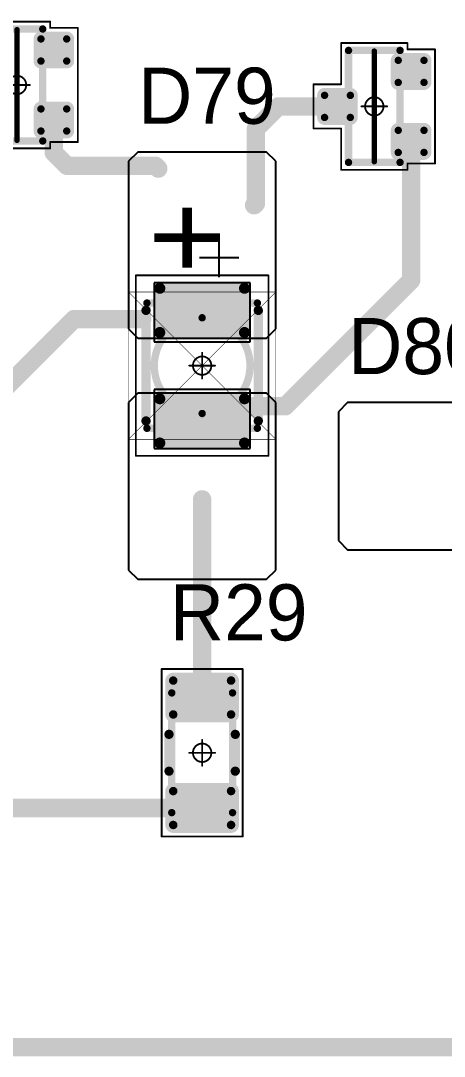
# Model space of a CAD drawing. Header units: millimetres. Extents: x 0 to 1769, y 431 to 1001.
# Drawn here: x 1612.01 to 1623.52, y 573.78 to 601.89 of the extents above; entities that cross this region are included whole.
import ezdxf

# ---------------------------------------------------------------- set-up
doc = ezdxf.new("R2010")
doc.units = ezdxf.units.MM
for name, color, linetype in [('Mechanical13', 56, 'Continuous'), ('Mechanical15', 56, 'Continuous'), ('Mechanical9', 56, 'Continuous'), ('TopLayer', 1, 'Continuous'), ('TopOverlay', 2, 'Continuous'), ('TopPaste', 8, 'Continuous'), ('TopSolder', 216, 'Continuous')]:
    doc.layers.add(name, color=color, linetype=linetype)

# ---------------------------------------------------------------- blocks, each defined once
blk = doc.blocks.new('SOT23_60')
at = {"layer": 'Mechanical13', "const_width": 0.1999996}
for points in [[(-0.7000011399999999, 1.52008078), (-0.7000011399999999, -1.51991822)], [(0.7000011399999999, 1.52008078), (-0.7000011399999999, 1.52008078)], [(0.7000011399999999, 1.52008078), (0.7000011399999999, -1.51991822)], [(0.7000011399999999, -1.51991822), (-0.7000011399999999, -1.51991822)]]:
    blk.add_lwpolyline(points, dxfattribs=at)
at = {"layer": 'Mechanical13', "const_width": 0.0999998}
for points in [[(-0.75000104, 1.52008078, 1), (-0.65000124, 1.52008078, 1)], [(-0.75000104, 1.52008078, 1), (-0.65000124, 1.52008078, 1)], [(0.65000124, 1.52008078, 1), (0.75000104, 1.52008078, 1)], [(0.65000124, 1.52008078, 1), (0.75000104, 1.52008078, 1)], [(-0.75000104, -1.51991822, 1), (-0.65000124, -1.51991822, 1)], [(-0.75000104, -1.51991822, 1), (-0.65000124, -1.51991822, 1)], [(0.65000124, -1.51991822, 1), (0.75000104, -1.51991822, 1)], [(0.65000124, -1.51991822, 1), (0.75000104, -1.51991822, 1)]]:
    blk.add_lwpolyline(points, format="xyb", close=True, dxfattribs=at)
at = {"layer": 'Mechanical15', "const_width": 0.0499999}
for points in [[(0.90000074, 1.72008038), (-0.90000074, 1.72008038)], [(-0.90000074, 1.72008038), (-0.90000074, 1.55008072)], [(0.90000074, 1.72008038), (0.90000074, 0.6000800799999999)], [(-0.90000074, 1.55008072), (-1.64999924, 1.55008072)], [(-1.64999924, 1.55008072), (-1.64999924, -1.54991816)], [(1.64999924, 0.6000800799999999), (0.90000074, 0.6000800799999999)], [(1.64999924, 0.6000800799999999), (1.64999924, -0.59991752)], [(0, 0.35007804), (0, -0.34991802)], [(0.3499993, 8.128e-05), (-0.3499993, 8.128e-05)], [(0.90000074, -0.59991752), (0.90000074, -1.71991782)], [(1.64999924, -0.59991752), (0.90000074, -0.59991752)], [(-0.90000074, -1.54991816), (-1.64999924, -1.54991816)], [(-0.90000074, -1.54991816), (-0.90000074, -1.71991782)], [(0.90000074, -1.71991782), (-0.90000074, -1.71991782)]]:
    blk.add_lwpolyline(points, dxfattribs=at)
at = {"layer": 'Mechanical15'}
for points, const_width in [([(-0.9125000799999999, 1.72008038, 1), (-0.8875014, 1.72008038, 1)], 0.02499868), ([(-0.9125000799999999, 1.72008038, 1), (-0.8875014, 1.72008038, 1)], 0.02499868), ([(0.8875014, 1.72008038, 1), (0.9125000799999999, 1.72008038, 1)], 0.02499868), ([(0.8875014, 1.72008038, 1), (0.9125000799999999, 1.72008038, 1)], 0.02499868), ([(-1.66249858, 1.55008072, 1), (-1.6374999, 1.55008072, 1)], 0.02499868), ([(-1.66249858, 1.55008072, 1), (-1.6374999, 1.55008072, 1)], 0.02499868), ([(-0.9125000799999999, 1.55008072, 1), (-0.8875014, 1.55008072, 1)], 0.02499868), ([(-0.9125000799999999, 1.55008072, 1), (-0.8875014, 1.55008072, 1)], 0.02499868), ([(0.8875014, 0.6000800799999999, 1), (0.9125000799999999, 0.6000800799999999, 1)], 0.02499868), ([(0.8875014, 0.6000800799999999, 1), (0.9125000799999999, 0.6000800799999999, 1)], 0.02499868), ([(1.6374999, 0.6000800799999999, 1), (1.66249858, 0.6000800799999999, 1)], 0.02499868), ([(1.6374999, 0.6000800799999999, 1), (1.66249858, 0.6000800799999999, 1)], 0.02499868), ([(-0.01249934, 0.35007804, 1), (0.01249934, 0.35007804, 1)], 0.02499868), ([(-0.36249864, 8.128e-05, 1), (-0.33749996, 8.128e-05, 1)], 0.02499868), ([(0.2499995, 8.382e-05, 1), (-0.2499995, 8.382e-05, 1)], 0.0499999), ([(-0.26249884, 8.382e-05, 1), (-0.23750016, 8.382e-05, 1)], 0.02499868), ([(0.23750016, 8.382e-05, 1), (0.26249884, 8.382e-05, 1)], 0.02499868), ([(0.33749996, 8.128e-05, 1), (0.36249864, 8.128e-05, 1)], 0.02499868), ([(-0.01249934, -0.34991802, 1), (0.01249934, -0.34991802, 1)], 0.02499868), ([(0.8875014, -0.59991752, 1), (0.9125000799999999, -0.59991752, 1)], 0.02499868), ([(0.8875014, -0.59991752, 1), (0.9125000799999999, -0.59991752, 1)], 0.02499868), ([(1.6374999, -0.59991752, 1), (1.66249858, -0.59991752, 1)], 0.02499868), ([(1.6374999, -0.59991752, 1), (1.66249858, -0.59991752, 1)], 0.02499868), ([(-1.66249858, -1.54991816, 1), (-1.6374999, -1.54991816, 1)], 0.02499868), ([(-1.66249858, -1.54991816, 1), (-1.6374999, -1.54991816, 1)], 0.02499868), ([(-0.9125000799999999, -1.54991816, 1), (-0.8875014, -1.54991816, 1)], 0.02499868), ([(-0.9125000799999999, -1.54991816, 1), (-0.8875014, -1.54991816, 1)], 0.02499868), ([(-0.9125000799999999, -1.71991782, 1), (-0.8875014, -1.71991782, 1)], 0.02499868), ([(-0.9125000799999999, -1.71991782, 1), (-0.8875014, -1.71991782, 1)], 0.02499868), ([(0.8875014, -1.71991782, 1), (0.9125000799999999, -1.71991782, 1)], 0.02499868), ([(0.8875014, -1.71991782, 1), (0.9125000799999999, -1.71991782, 1)], 0.02499868)]:
    blk.add_lwpolyline(points, format="xyb", close=True, dxfattribs=dict(at, const_width=const_width))
at = {"layer": 'TopLayer', "const_width": 0.0999998}
for points in [[(-1.39999974, 1.25008132, 1), (-1.29999994, 1.25008132, 1)], [(-0.7000011399999999, 1.25008132, 1), (-0.6000013399999999, 1.25008132, 1)], [(-1.39999974, 0.65008252, 1), (-1.29999994, 0.65008252, 1)], [(-0.7000011399999999, 0.65008252, 1), (-0.6000013399999999, 0.65008252, 1)], [(0.6000013399999999, 0.30008068, 1), (0.7000011399999999, 0.30008068, 1)], [(1.29999994, 0.30008068, 1), (1.39999974, 0.30008068, 1)], [(0.6000013399999999, -0.29991812, 1), (0.7000011399999999, -0.29991812, 1)], [(1.29999994, -0.29991812, 1), (1.39999974, -0.29991812, 1)], [(-1.39999974, -0.64991996, 1), (-1.29999994, -0.64991996, 1)], [(-0.7000011399999999, -0.64991996, 1), (-0.6000013399999999, -0.64991996, 1)], [(-1.39999974, -1.24991876, 1), (-1.29999994, -1.24991876, 1)], [(-0.7000011399999999, -1.24991876, 1), (-0.6000013399999999, -1.24991876, 1)]]:
    blk.add_lwpolyline(points, format="xyb", close=True, dxfattribs=at)
at = {"layer": 'TopLayer'}
for points in [[(-1.44999964, 1.25008132), (-1.44999964, 0.65008252), (-0.55000144, 1.25008132), (-0.55000144, 0.65008252)], [(-1.34999984, 1.35008112), (-1.34999984, 0.55008272), (-0.65000124, 1.35008112), (-0.65000124, 0.55008272)], [(0.55000144, 0.30008068), (0.55000144, -0.29991812), (1.44999964, 0.30008068), (1.44999964, -0.29991812)], [(0.65000124, 0.40008048), (0.65000124, -0.39991792), (1.34999984, 0.40008048), (1.34999984, -0.39991792)], [(-1.34999984, -0.54992016), (-1.34999984, -1.34991856), (-0.65000124, -0.54992016), (-0.65000124, -1.34991856)], [(-1.44999964, -0.64991996), (-1.44999964, -1.24991876), (-0.55000144, -0.64991996), (-0.55000144, -1.24991876)]]:
    blk.add_solid(points, dxfattribs=at)
at = {"layer": 'TopOverlay', "const_width": 0.1499997}
blk.add_lwpolyline([(0, 1.50000208), (0, -1.50000208)], dxfattribs=at)
at = {"layer": 'TopOverlay', "const_width": 0.07499858}
for points in [[(-0.03750056, 1.50000208, 1), (0.03750056, 1.50000208, 1)], [(-0.03750056, -1.50000208, 1), (0.03750056, -1.50000208, 1)]]:
    blk.add_lwpolyline(points, format="xyb", close=True, dxfattribs=at)
at = {"layer": 'TopPaste', "const_width": 0.07499858}
for points in [[(-1.38749786, 1.25008132, 1), (-1.31250182, 1.25008132, 1)], [(-0.68749926, 1.25008132, 1), (-0.61250322, 1.25008132, 1)], [(-1.38749786, 0.65008252, 1), (-1.31250182, 0.65008252, 1)], [(-0.68749926, 0.65008252, 1), (-0.61250322, 0.65008252, 1)], [(0.61250322, 0.30008068, 1), (0.68749926, 0.30008068, 1)], [(1.31250182, 0.30008068, 1), (1.38749786, 0.30008068, 1)], [(0.61250322, -0.29991812, 1), (0.68749926, -0.29991812, 1)], [(1.31250182, -0.29991812, 1), (1.38749786, -0.29991812, 1)], [(-1.38749786, -0.64991996, 1), (-1.31250182, -0.64991996, 1)], [(-0.68749926, -0.64991996, 1), (-0.61250322, -0.64991996, 1)], [(-1.38749786, -1.24991876, 1), (-1.31250182, -1.24991876, 1)], [(-0.68749926, -1.24991876, 1), (-0.61250322, -1.24991876, 1)]]:
    blk.add_lwpolyline(points, format="xyb", close=True, dxfattribs=at)
at = {"layer": 'TopPaste'}
for points in [[(-1.42499842, 1.25008132), (-1.42499842, 0.65008252), (-0.5750026599999999, 1.25008132), (-0.5750026599999999, 0.65008252)], [(-1.34999984, 1.3250799), (-1.34999984, 0.57508394), (-0.65000124, 1.3250799), (-0.65000124, 0.57508394)], [(0.5750026599999999, 0.30008068), (0.5750026599999999, -0.29991812), (1.42499842, 0.30008068), (1.42499842, -0.29991812)], [(0.65000124, 0.37507926), (0.65000124, -0.3749166999999999), (1.34999984, 0.37507926), (1.34999984, -0.3749166999999999)], [(-1.42499842, -0.64991996), (-1.42499842, -1.24991876), (-0.5750026599999999, -0.64991996), (-0.5750026599999999, -1.24991876)], [(-1.34999984, -0.57492138), (-1.34999984, -1.32491734), (-0.65000124, -0.57492138), (-0.65000124, -1.32491734)]]:
    blk.add_solid(points, dxfattribs=at)
at = {"layer": 'TopSolder', "const_width": 0.2015998}
for points in [[(-1.45079974, 1.25008132, 1), (-1.24919994, 1.25008132, 1)], [(-0.75080114, 1.25008132, 1), (-0.5492013399999999, 1.25008132, 1)], [(-1.45079974, 0.65008252, 1), (-1.24919994, 0.65008252, 1)], [(-0.75080114, 0.65008252, 1), (-0.5492013399999999, 0.65008252, 1)], [(0.5492013399999999, 0.30008068, 1), (0.75080114, 0.30008068, 1)], [(1.24919994, 0.30008068, 1), (1.45079974, 0.30008068, 1)], [(0.5492013399999999, -0.29991812, 1), (0.75080114, -0.29991812, 1)], [(1.24919994, -0.29991812, 1), (1.45079974, -0.29991812, 1)], [(-1.45079974, -0.64991996, 1), (-1.24919994, -0.64991996, 1)], [(-0.75080114, -0.64991996, 1), (-0.5492013399999999, -0.64991996, 1)], [(-1.45079974, -1.24991876, 1), (-1.24919994, -1.24991876, 1)], [(-0.75080114, -1.24991876, 1), (-0.5492013399999999, -1.24991876, 1)]]:
    blk.add_lwpolyline(points, format="xyb", close=True, dxfattribs=at)
at = {"layer": 'TopSolder'}
for points in [[(-1.34999984, 1.45168112), (-1.34999984, 0.44848272), (-0.65000124, 1.45168112), (-0.65000124, 0.44848272)], [(-1.55159964, 1.25008132), (-1.55159964, 0.65008252), (-0.4484014399999999, 1.25008132), (-0.4484014399999999, 0.65008252)], [(0.4484014399999999, 0.30008068), (0.4484014399999999, -0.29991812), (1.55159964, 0.30008068), (1.55159964, -0.29991812)], [(0.65000124, 0.50168048), (0.65000124, -0.50151792), (1.34999984, 0.50168048), (1.34999984, -0.50151792)], [(-1.34999984, -0.44832016), (-1.34999984, -1.45151856), (-0.65000124, -0.44832016), (-0.65000124, -1.45151856)], [(-1.55159964, -0.64991996), (-1.55159964, -1.24991876), (-0.4484014399999999, -0.64991996), (-0.4484014399999999, -1.24991876)]]:
    blk.add_solid(points, dxfattribs=at)
blk = doc.blocks.new('SOT23_61')
at = {"layer": 'Mechanical13', "const_width": 0.1999996}
for points in [[(-0.7000011399999999, 1.52008078), (-0.7000011399999999, -1.51991822)], [(0.7000011399999999, 1.52008078), (-0.7000011399999999, 1.52008078)], [(0.7000011399999999, 1.52008078), (0.7000011399999999, -1.51991822)], [(0.7000011399999999, -1.51991822), (-0.7000011399999999, -1.51991822)]]:
    blk.add_lwpolyline(points, dxfattribs=at)
at = {"layer": 'Mechanical13', "const_width": 0.0999998}
for points in [[(-0.75000104, 1.52008078, 1), (-0.65000124, 1.52008078, 1)], [(-0.75000104, 1.52008078, 1), (-0.65000124, 1.52008078, 1)], [(0.65000124, 1.52008078, 1), (0.75000104, 1.52008078, 1)], [(0.65000124, 1.52008078, 1), (0.75000104, 1.52008078, 1)], [(-0.75000104, -1.51991822, 1), (-0.65000124, -1.51991822, 1)], [(-0.75000104, -1.51991822, 1), (-0.65000124, -1.51991822, 1)], [(0.65000124, -1.51991822, 1), (0.75000104, -1.51991822, 1)], [(0.65000124, -1.51991822, 1), (0.75000104, -1.51991822, 1)]]:
    blk.add_lwpolyline(points, format="xyb", close=True, dxfattribs=at)
at = {"layer": 'Mechanical15', "const_width": 0.0499999}
for points in [[(0.90000074, 1.72008038), (-0.90000074, 1.72008038)], [(-0.90000074, 1.72008038), (-0.90000074, 1.55008072)], [(0.90000074, 1.72008038), (0.90000074, 0.6000800799999999)], [(-0.90000074, 1.55008072), (-1.64999924, 1.55008072)], [(-1.64999924, 1.55008072), (-1.64999924, -1.54991816)], [(1.64999924, 0.6000800799999999), (0.90000074, 0.6000800799999999)], [(1.64999924, 0.6000800799999999), (1.64999924, -0.59991752)], [(0, 0.35007804), (0, -0.34991802)], [(0.3499993, 8.128e-05), (-0.3499993, 8.128e-05)], [(0.90000074, -0.59991752), (0.90000074, -1.71991782)], [(1.64999924, -0.59991752), (0.90000074, -0.59991752)], [(-0.90000074, -1.54991816), (-1.64999924, -1.54991816)], [(-0.90000074, -1.54991816), (-0.90000074, -1.71991782)], [(0.90000074, -1.71991782), (-0.90000074, -1.71991782)]]:
    blk.add_lwpolyline(points, dxfattribs=at)
at = {"layer": 'Mechanical15'}
for points, const_width in [([(-0.9125000799999999, 1.72008038, 1), (-0.8875014, 1.72008038, 1)], 0.02499868), ([(-0.9125000799999999, 1.72008038, 1), (-0.8875014, 1.72008038, 1)], 0.02499868), ([(0.8875014, 1.72008038, 1), (0.9125000799999999, 1.72008038, 1)], 0.02499868), ([(0.8875014, 1.72008038, 1), (0.9125000799999999, 1.72008038, 1)], 0.02499868), ([(-1.66249858, 1.55008072, 1), (-1.6374999, 1.55008072, 1)], 0.02499868), ([(-1.66249858, 1.55008072, 1), (-1.6374999, 1.55008072, 1)], 0.02499868), ([(-0.9125000799999999, 1.55008072, 1), (-0.8875014, 1.55008072, 1)], 0.02499868), ([(-0.9125000799999999, 1.55008072, 1), (-0.8875014, 1.55008072, 1)], 0.02499868), ([(0.8875014, 0.6000800799999999, 1), (0.9125000799999999, 0.6000800799999999, 1)], 0.02499868), ([(0.8875014, 0.6000800799999999, 1), (0.9125000799999999, 0.6000800799999999, 1)], 0.02499868), ([(1.6374999, 0.6000800799999999, 1), (1.66249858, 0.6000800799999999, 1)], 0.02499868), ([(1.6374999, 0.6000800799999999, 1), (1.66249858, 0.6000800799999999, 1)], 0.02499868), ([(-0.01249934, 0.35007804, 1), (0.01249934, 0.35007804, 1)], 0.02499868), ([(-0.36249864, 8.128e-05, 1), (-0.33749996, 8.128e-05, 1)], 0.02499868), ([(0.2499995, 8.382e-05, 1), (-0.2499995, 8.382e-05, 1)], 0.0499999), ([(-0.26249884, 8.382e-05, 1), (-0.23750016, 8.382e-05, 1)], 0.02499868), ([(0.23750016, 8.382e-05, 1), (0.26249884, 8.382e-05, 1)], 0.02499868), ([(0.33749996, 8.128e-05, 1), (0.36249864, 8.128e-05, 1)], 0.02499868), ([(-0.01249934, -0.34991802, 1), (0.01249934, -0.34991802, 1)], 0.02499868), ([(0.8875014, -0.59991752, 1), (0.9125000799999999, -0.59991752, 1)], 0.02499868), ([(0.8875014, -0.59991752, 1), (0.9125000799999999, -0.59991752, 1)], 0.02499868), ([(1.6374999, -0.59991752, 1), (1.66249858, -0.59991752, 1)], 0.02499868), ([(1.6374999, -0.59991752, 1), (1.66249858, -0.59991752, 1)], 0.02499868), ([(-1.66249858, -1.54991816, 1), (-1.6374999, -1.54991816, 1)], 0.02499868), ([(-1.66249858, -1.54991816, 1), (-1.6374999, -1.54991816, 1)], 0.02499868), ([(-0.9125000799999999, -1.54991816, 1), (-0.8875014, -1.54991816, 1)], 0.02499868), ([(-0.9125000799999999, -1.54991816, 1), (-0.8875014, -1.54991816, 1)], 0.02499868), ([(-0.9125000799999999, -1.71991782, 1), (-0.8875014, -1.71991782, 1)], 0.02499868), ([(-0.9125000799999999, -1.71991782, 1), (-0.8875014, -1.71991782, 1)], 0.02499868), ([(0.8875014, -1.71991782, 1), (0.9125000799999999, -1.71991782, 1)], 0.02499868), ([(0.8875014, -1.71991782, 1), (0.9125000799999999, -1.71991782, 1)], 0.02499868)]:
    blk.add_lwpolyline(points, format="xyb", close=True, dxfattribs=dict(at, const_width=const_width))
at = {"layer": 'TopLayer', "const_width": 0.0999998}
for points in [[(-1.39999974, 1.25008132, 1), (-1.29999994, 1.25008132, 1)], [(-0.7000011399999999, 1.25008132, 1), (-0.6000013399999999, 1.25008132, 1)], [(-1.39999974, 0.65008252, 1), (-1.29999994, 0.65008252, 1)], [(-0.7000011399999999, 0.65008252, 1), (-0.6000013399999999, 0.65008252, 1)], [(0.6000013399999999, 0.30008068, 1), (0.7000011399999999, 0.30008068, 1)], [(1.29999994, 0.30008068, 1), (1.39999974, 0.30008068, 1)], [(0.6000013399999999, -0.29991812, 1), (0.7000011399999999, -0.29991812, 1)], [(1.29999994, -0.29991812, 1), (1.39999974, -0.29991812, 1)], [(-1.39999974, -0.64991996, 1), (-1.29999994, -0.64991996, 1)], [(-0.7000011399999999, -0.64991996, 1), (-0.6000013399999999, -0.64991996, 1)], [(-1.39999974, -1.24991876, 1), (-1.29999994, -1.24991876, 1)], [(-0.7000011399999999, -1.24991876, 1), (-0.6000013399999999, -1.24991876, 1)]]:
    blk.add_lwpolyline(points, format="xyb", close=True, dxfattribs=at)
at = {"layer": 'TopLayer'}
for points in [[(-1.44999964, 1.25008132), (-1.44999964, 0.65008252), (-0.55000144, 1.25008132), (-0.55000144, 0.65008252)], [(-1.34999984, 1.35008112), (-1.34999984, 0.55008272), (-0.65000124, 1.35008112), (-0.65000124, 0.55008272)], [(0.55000144, 0.30008068), (0.55000144, -0.29991812), (1.44999964, 0.30008068), (1.44999964, -0.29991812)], [(0.65000124, 0.40008048), (0.65000124, -0.39991792), (1.34999984, 0.40008048), (1.34999984, -0.39991792)], [(-1.34999984, -0.54992016), (-1.34999984, -1.34991856), (-0.65000124, -0.54992016), (-0.65000124, -1.34991856)], [(-1.44999964, -0.64991996), (-1.44999964, -1.24991876), (-0.55000144, -0.64991996), (-0.55000144, -1.24991876)]]:
    blk.add_solid(points, dxfattribs=at)
at = {"layer": 'TopOverlay', "const_width": 0.1499997}
blk.add_lwpolyline([(0, 1.50000208), (0, -1.50000208)], dxfattribs=at)
at = {"layer": 'TopOverlay', "const_width": 0.07499858}
for points in [[(-0.03750056, 1.50000208, 1), (0.03750056, 1.50000208, 1)], [(-0.03750056, -1.50000208, 1), (0.03750056, -1.50000208, 1)]]:
    blk.add_lwpolyline(points, format="xyb", close=True, dxfattribs=at)
at = {"layer": 'TopPaste', "const_width": 0.07499858}
for points in [[(-1.38749786, 1.25008132, 1), (-1.31250182, 1.25008132, 1)], [(-0.68749926, 1.25008132, 1), (-0.61250322, 1.25008132, 1)], [(-1.38749786, 0.65008252, 1), (-1.31250182, 0.65008252, 1)], [(-0.68749926, 0.65008252, 1), (-0.61250322, 0.65008252, 1)], [(0.61250322, 0.30008068, 1), (0.68749926, 0.30008068, 1)], [(1.31250182, 0.30008068, 1), (1.38749786, 0.30008068, 1)], [(0.61250322, -0.29991812, 1), (0.68749926, -0.29991812, 1)], [(1.31250182, -0.29991812, 1), (1.38749786, -0.29991812, 1)], [(-1.38749786, -0.64991996, 1), (-1.31250182, -0.64991996, 1)], [(-0.68749926, -0.64991996, 1), (-0.61250322, -0.64991996, 1)], [(-1.38749786, -1.24991876, 1), (-1.31250182, -1.24991876, 1)], [(-0.68749926, -1.24991876, 1), (-0.61250322, -1.24991876, 1)]]:
    blk.add_lwpolyline(points, format="xyb", close=True, dxfattribs=at)
at = {"layer": 'TopPaste'}
for points in [[(-1.42499842, 1.25008132), (-1.42499842, 0.65008252), (-0.5750026599999999, 1.25008132), (-0.5750026599999999, 0.65008252)], [(-1.34999984, 1.3250799), (-1.34999984, 0.57508394), (-0.65000124, 1.3250799), (-0.65000124, 0.57508394)], [(0.5750026599999999, 0.30008068), (0.5750026599999999, -0.29991812), (1.42499842, 0.30008068), (1.42499842, -0.29991812)], [(0.65000124, 0.37507926), (0.65000124, -0.3749166999999999), (1.34999984, 0.37507926), (1.34999984, -0.3749166999999999)], [(-1.42499842, -0.64991996), (-1.42499842, -1.24991876), (-0.5750026599999999, -0.64991996), (-0.5750026599999999, -1.24991876)], [(-1.34999984, -0.57492138), (-1.34999984, -1.32491734), (-0.65000124, -0.57492138), (-0.65000124, -1.32491734)]]:
    blk.add_solid(points, dxfattribs=at)
at = {"layer": 'TopSolder', "const_width": 0.2015998}
for points in [[(-1.45079974, 1.25008132, 1), (-1.24919994, 1.25008132, 1)], [(-0.75080114, 1.25008132, 1), (-0.5492013399999999, 1.25008132, 1)], [(-1.45079974, 0.65008252, 1), (-1.24919994, 0.65008252, 1)], [(-0.75080114, 0.65008252, 1), (-0.5492013399999999, 0.65008252, 1)], [(0.5492013399999999, 0.30008068, 1), (0.75080114, 0.30008068, 1)], [(1.24919994, 0.30008068, 1), (1.45079974, 0.30008068, 1)], [(0.5492013399999999, -0.29991812, 1), (0.75080114, -0.29991812, 1)], [(1.24919994, -0.29991812, 1), (1.45079974, -0.29991812, 1)], [(-1.45079974, -0.64991996, 1), (-1.24919994, -0.64991996, 1)], [(-0.75080114, -0.64991996, 1), (-0.5492013399999999, -0.64991996, 1)], [(-1.45079974, -1.24991876, 1), (-1.24919994, -1.24991876, 1)], [(-0.75080114, -1.24991876, 1), (-0.5492013399999999, -1.24991876, 1)]]:
    blk.add_lwpolyline(points, format="xyb", close=True, dxfattribs=at)
at = {"layer": 'TopSolder'}
for points in [[(-1.34999984, 1.45168112), (-1.34999984, 0.44848272), (-0.65000124, 1.45168112), (-0.65000124, 0.44848272)], [(-1.55159964, 1.25008132), (-1.55159964, 0.65008252), (-0.4484014399999999, 1.25008132), (-0.4484014399999999, 0.65008252)], [(0.4484014399999999, 0.30008068), (0.4484014399999999, -0.29991812), (1.55159964, 0.30008068), (1.55159964, -0.29991812)], [(0.65000124, 0.50168048), (0.65000124, -0.50151792), (1.34999984, 0.50168048), (1.34999984, -0.50151792)], [(-1.34999984, -0.44832016), (-1.34999984, -1.45151856), (-0.65000124, -0.44832016), (-0.65000124, -1.45151856)], [(-1.55159964, -0.64991996), (-1.55159964, -1.24991876), (-0.4484014399999999, -0.64991996), (-0.4484014399999999, -1.24991876)]]:
    blk.add_solid(points, dxfattribs=at)
blk = doc.blocks.new('RC1206S_160')
at = {"layer": 'Mechanical13', "const_width": 0.1999996}
for points in [[(-1.62500056, 0.8249996199999998), (1.62500056, 0.8249996199999998)], [(-1.62500056, 0.8249996199999998), (-1.62500056, -0.8249996199999998)], [(1.62500056, 0.8249996199999998), (1.62500056, -0.8249996199999998)], [(-1.62500056, -0.8249996199999998), (1.62500056, -0.8249996199999998)]]:
    blk.add_lwpolyline(points, dxfattribs=at)
at = {"layer": 'Mechanical13', "const_width": 0.0999998}
for points in [[(-1.67500046, 0.8249996199999998, 1), (-1.57500066, 0.8249996199999998, 1)], [(-1.67500046, 0.8249996199999998, 1), (-1.57500066, 0.8249996199999998, 1)], [(1.57500066, 0.8249996199999998, 1), (1.67500046, 0.8249996199999998, 1)], [(1.57500066, 0.8249996199999998, 1), (1.67500046, 0.8249996199999998, 1)], [(-1.67500046, -0.8249996199999998, 1), (-1.57500066, -0.8249996199999998, 1)], [(-1.67500046, -0.8249996199999998, 1), (-1.57500066, -0.8249996199999998, 1)], [(1.57500066, -0.8249996199999998, 1), (1.67500046, -0.8249996199999998, 1)], [(1.57500066, -0.8249996199999998, 1), (1.67500046, -0.8249996199999998, 1)]]:
    blk.add_lwpolyline(points, format="xyb", close=True, dxfattribs=at)
at = {"layer": 'Mechanical15', "const_width": 0.0499999}
for points in [[(-2.27499926, 1.10000034), (2.27499926, 1.10000034)], [(-2.27499926, 1.10000034), (-2.27499926, -1.10000034)], [(2.27499926, 1.10000034), (2.27499926, -1.10000034)], [(0, 0.3499993), (0, -0.3499993)], [(-0.3499993, 0), (0.3499993, 0)], [(-2.27499926, -1.10000034), (2.27499926, -1.10000034)]]:
    blk.add_lwpolyline(points, dxfattribs=at)
at = {"layer": 'Mechanical15'}
for points, const_width in [([(-2.2874986, 1.10000034, 1), (-2.26249992, 1.10000034, 1)], 0.02499868), ([(-2.2874986, 1.10000034, 1), (-2.26249992, 1.10000034, 1)], 0.02499868), ([(2.26249992, 1.10000034, 1), (2.2874986, 1.10000034, 1)], 0.02499868), ([(2.26249992, 1.10000034, 1), (2.2874986, 1.10000034, 1)], 0.02499868), ([(-0.01249934, 0.3499993, 1), (0.01249934, 0.3499993, 1)], 0.02499868), ([(-0.36249864, 0, 1), (-0.33749996, 0, 1)], 0.02499868), ([(0.2499995, 0, 1), (-0.2499995, 0, 1)], 0.0499999), ([(-0.26249884, 0, 1), (-0.23750016, 0, 1)], 0.02499868), ([(0.23750016, 0, 1), (0.26249884, 0, 1)], 0.02499868), ([(0.33749996, 0, 1), (0.36249864, 0, 1)], 0.02499868), ([(-0.01249934, -0.3499993, 1), (0.01249934, -0.3499993, 1)], 0.02499868), ([(-2.2874986, -1.10000034, 1), (-2.26249992, -1.10000034, 1)], 0.02499868), ([(-2.2874986, -1.10000034, 1), (-2.26249992, -1.10000034, 1)], 0.02499868), ([(2.26249992, -1.10000034, 1), (2.2874986, -1.10000034, 1)], 0.02499868), ([(2.26249992, -1.10000034, 1), (2.2874986, -1.10000034, 1)], 0.02499868)]:
    blk.add_lwpolyline(points, format="xyb", close=True, dxfattribs=dict(at, const_width=const_width))
at = {"layer": 'TopLayer', "const_width": 0.11500104}
for points in [[(-2.01750168, 0.78499716, 1), (-1.90250064, 0.78499716, 1)], [(-1.09750352, 0.78499716, 1), (-0.98250248, 0.78499716, 1)], [(0.98250248, 0.78499716, 1), (1.09750352, 0.78499716, 1)], [(1.90250064, 0.78499716, 1), (2.01750168, 0.78499716, 1)], [(-2.01750168, -0.78499716, 1), (-1.90250064, -0.78499716, 1)], [(-1.09750352, -0.78499716, 1), (-0.98250248, -0.78499716, 1)], [(0.98250248, -0.78499716, 1), (1.09750352, -0.78499716, 1)], [(1.90250064, -0.78499716, 1), (2.01750168, -0.78499716, 1)]]:
    blk.add_lwpolyline(points, format="xyb", close=True, dxfattribs=at)
at = {"layer": 'TopLayer'}
for points in [[(-1.96000116, -0.8999982), (-1.040003, -0.8999982), (-1.96000116, 0.8999982), (-1.040003, 0.8999982)], [(1.040003, -0.8999982), (1.96000116, -0.8999982), (1.040003, 0.8999982), (1.96000116, 0.8999982)], [(-2.0750022, -0.78499716), (-0.92500196, -0.78499716), (-2.0750022, 0.78499716), (-0.92500196, 0.78499716)], [(0.92500196, -0.78499716), (2.0750022, -0.78499716), (0.92500196, 0.78499716), (2.0750022, 0.78499716)]]:
    blk.add_solid(points, dxfattribs=at)
at = {"layer": 'TopOverlay', "const_width": 0.2499995}
for points in [[(-0.499999, 0.90000074), (0.499999, 0.90000074)], [(-0.499999, -0.90000074), (0.499999, -0.90000074)]]:
    blk.add_lwpolyline(points, dxfattribs=at)
at = {"layer": 'TopOverlay', "const_width": 0.12499848}
for points in [[(-0.56249824, 0.90000074, 1), (-0.43749976, 0.90000074, 1)], [(0.43749976, 0.90000074, 1), (0.56249824, 0.90000074, 1)], [(-0.56249824, -0.90000074, 1), (-0.43749976, -0.90000074, 1)], [(0.43749976, -0.90000074, 1), (0.56249824, -0.90000074, 1)]]:
    blk.add_lwpolyline(points, format="xyb", close=True, dxfattribs=at)
at = {"layer": 'TopPaste', "const_width": 0.08999982}
for points in [[(-2.0049998, 0.78499716, 1), (-1.91500252, 0.78499716, 1)], [(-1.08500164, 0.78499716, 1), (-0.9950043599999999, 0.78499716, 1)], [(0.9950043599999999, 0.78499716, 1), (1.08500164, 0.78499716, 1)], [(1.91500252, 0.78499716, 1), (2.0049998, 0.78499716, 1)], [(-2.0049998, -0.78499716, 1), (-1.91500252, -0.78499716, 1)], [(-1.08500164, -0.78499716, 1), (-0.9950043599999999, -0.78499716, 1)], [(0.9950043599999999, -0.78499716, 1), (1.08500164, -0.78499716, 1)], [(1.91500252, -0.78499716, 1), (2.0049998, -0.78499716, 1)]]:
    blk.add_lwpolyline(points, format="xyb", close=True, dxfattribs=at)
at = {"layer": 'TopPaste'}
for points in [[(-1.96000116, -0.8749969799999999), (-1.040003, -0.8749969799999999), (-1.96000116, 0.8749969799999999), (-1.040003, 0.8749969799999999)], [(1.040003, -0.8749969799999999), (1.96000116, -0.8749969799999999), (1.040003, 0.8749969799999999), (1.96000116, 0.8749969799999999)], [(-2.05000098, -0.78499716), (-0.9500031800000001, -0.78499716), (-2.05000098, 0.78499716), (-0.9500031800000001, 0.78499716)], [(0.9500031800000001, -0.78499716), (2.05000098, -0.78499716), (0.9500031800000001, 0.78499716), (2.05000098, 0.78499716)]]:
    blk.add_solid(points, dxfattribs=at)
at = {"layer": 'TopSolder', "const_width": 0.21500084}
for points in [[(-2.06750158, 0.78499716, 1), (-1.85250074, 0.78499716, 1)], [(-1.14750342, 0.78499716, 1), (-0.93250258, 0.78499716, 1)], [(0.93250258, 0.78499716, 1), (1.14750342, 0.78499716, 1)], [(1.85250074, 0.78499716, 1), (2.06750158, 0.78499716, 1)], [(-2.06750158, -0.78499716, 1), (-1.85250074, -0.78499716, 1)], [(-1.14750342, -0.78499716, 1), (-0.93250258, -0.78499716, 1)], [(0.93250258, -0.78499716, 1), (1.14750342, -0.78499716, 1)], [(1.85250074, -0.78499716, 1), (2.06750158, -0.78499716, 1)]]:
    blk.add_lwpolyline(points, format="xyb", close=True, dxfattribs=at)
at = {"layer": 'TopSolder'}
for points in [[(-1.96000116, -0.999998), (-1.040003, -0.999998), (-1.96000116, 0.999998), (-1.040003, 0.999998)], [(1.040003, -0.999998), (1.96000116, -0.999998), (1.040003, 0.999998), (1.96000116, 0.999998)], [(-2.175002, -0.78499716), (-0.8250021599999999, -0.78499716), (-2.175002, 0.78499716), (-0.8250021599999999, 0.78499716)], [(0.8250021599999999, -0.78499716), (2.175002, -0.78499716), (0.8250021599999999, 0.78499716), (2.175002, 0.78499716)]]:
    blk.add_solid(points, dxfattribs=at)
blk = doc.blocks.new('T66G_247')
at = {"layer": 'Mechanical13'}
for p, q in [((2.93559992, 0.07119874), (2.93559992, -1.00000054)), ((2.40000028, -0.4644009), (3.47119956, -0.4644009))]:
    blk.add_line(p, q, dxfattribs=at)
at = {"layer": 'Mechanical13', "const_width": 0.1999996}
for points in [[(-1.69999914, 1.49999954), (1.69999914, 1.49999954)], [(-1.69999914, -1.49999954), (-1.69999914, 1.49999954)], [(1.69999914, -1.49999954), (1.69999914, 1.49999954)], [(-1.69999914, -1.49999954), (1.69999914, -1.49999954)]]:
    blk.add_lwpolyline(points, dxfattribs=at)
at = {"layer": 'Mechanical13'}
for points, const_width in [([(-1.74999904, 1.49999954, 1), (-1.64999924, 1.49999954, 1)], 0.0999998), ([(-1.74999904, 1.49999954, 1), (-1.64999924, 1.49999954, 1)], 0.0999998), ([(1.64999924, 1.49999954, 1), (1.74999904, 1.49999954, 1)], 0.0999998), ([(1.64999924, 1.49999954, 1), (1.74999904, 1.49999954, 1)], 0.0999998), ([(1.29999994, 0, 1), (-1.29999994, 0, 1)], 0.1999996), ([(-1.34999984, 0, 1), (-1.25000004, 0, 1)], 0.0999998), ([(1.25000004, 0, 1), (1.34999984, 0, 1)], 0.0999998), ([(-1.74999904, -1.49999954, 1), (-1.64999924, -1.49999954, 1)], 0.0999998), ([(-1.74999904, -1.49999954, 1), (-1.64999924, -1.49999954, 1)], 0.0999998), ([(1.64999924, -1.49999954, 1), (1.74999904, -1.49999954, 1)], 0.0999998), ([(1.64999924, -1.49999954, 1), (1.74999904, -1.49999954, 1)], 0.0999998)]:
    blk.add_lwpolyline(points, format="xyb", close=True, dxfattribs=dict(at, const_width=const_width))
at = {"layer": 'Mechanical15', "const_width": 0.0499999}
for points in [[(-2.45000018, -1.79999894), (-2.45000018, 1.79999894)], [(-2.45000018, 1.79999894), (2.45000018, 1.79999894)], [(2.45000018, -1.79999894), (2.45000018, 1.79999894)], [(0, -0.3499993), (0, 0.3499993)], [(-0.3499993, 0), (0.3499993, 0)], [(-2.45000018, -1.79999894), (2.45000018, -1.79999894)]]:
    blk.add_lwpolyline(points, dxfattribs=at)
at = {"layer": 'Mechanical15'}
for points, const_width in [([(-2.46249952, 1.79999894, 1), (-2.43750084, 1.79999894, 1)], 0.02499868), ([(-2.46249952, 1.79999894, 1), (-2.43750084, 1.79999894, 1)], 0.02499868), ([(2.43750084, 1.79999894, 1), (2.46249952, 1.79999894, 1)], 0.02499868), ([(2.43750084, 1.79999894, 1), (2.46249952, 1.79999894, 1)], 0.02499868), ([(-0.01249934, 0.3499993, 1), (0.01249934, 0.3499993, 1)], 0.02499868), ([(-0.36249864, 0, 1), (-0.33749996, 0, 1)], 0.02499868), ([(0.2499995, 0, 1), (-0.2499995, 0, 1)], 0.0499999), ([(-0.26249884, 0, 1), (-0.23750016, 0, 1)], 0.02499868), ([(0.23750016, 0, 1), (0.26249884, 0, 1)], 0.02499868), ([(0.33749996, 0, 1), (0.36249864, 0, 1)], 0.02499868), ([(-0.01249934, -0.3499993, 1), (0.01249934, -0.3499993, 1)], 0.02499868), ([(-2.46249952, -1.79999894, 1), (-2.43750084, -1.79999894, 1)], 0.02499868), ([(-2.46249952, -1.79999894, 1), (-2.43750084, -1.79999894, 1)], 0.02499868), ([(2.43750084, -1.79999894, 1), (2.46249952, -1.79999894, 1)], 0.02499868), ([(2.43750084, -1.79999894, 1), (2.46249952, -1.79999894, 1)], 0.02499868)]:
    blk.add_lwpolyline(points, format="xyb", close=True, dxfattribs=dict(at, const_width=const_width))
at = {"layer": 'TopLayer'}
for p, q in [((-5.549999059999999, 2.00000108), (-5.8000011, 1.74999904)), ((-1.00000054, 2.00000108), (-5.549999059999999, 2.00000108)), ((-0.75000104, 1.74999904), (-1.00000054, 2.00000108)), ((1.00000054, 2.00000108), (0.75000104, 1.74999904)), ((5.549999059999999, 2.00000108), (1.00000054, 2.00000108)), ((5.8000011, 1.74999904), (5.549999059999999, 2.00000108)), ((-5.8000011, 1.74999904), (-5.8000011, -1.74999904)), ((-0.75000104, -1.74999904), (-0.75000104, 1.74999904)), ((0.75000104, 1.74999904), (0.75000104, -1.74999904)), ((5.8000011, -1.74999904), (5.8000011, 1.74999904)), ((-5.8000011, -1.74999904), (-5.549999059999999, -2.00000108)), ((-1.00000054, -2.00000108), (-0.75000104, -1.74999904)), ((0.75000104, -1.74999904), (1.00000054, -2.00000108)), ((5.549999059999999, -2.00000108), (5.8000011, -1.74999904)), ((-5.549999059999999, -2.00000108), (-1.00000054, -2.00000108)), ((1.00000054, -2.00000108), (5.549999059999999, -2.00000108))]:
    blk.add_line(p, q, dxfattribs=at)
at = {"layer": 'TopLayer', "const_width": 0.1499997}
for points in [[(-2.17499946, 1.15000024, 1), (-2.0250023, 1.15000024, 1)], [(-0.97500186, 1.15000024, 1), (-0.8250047, 1.15000024, 1)], [(0.8250047, 1.15000024, 1), (0.97500186, 1.15000024, 1)], [(2.0250023, 1.15000024, 1), (2.17499946, 1.15000024, 1)], [(-2.17499946, -1.15000024, 1), (-2.0250023, -1.15000024, 1)], [(-0.97500186, -1.15000024, 1), (-0.8250047, -1.15000024, 1)], [(0.8250047, -1.15000024, 1), (0.97500186, -1.15000024, 1)], [(2.0250023, -1.15000024, 1), (2.17499946, -1.15000024, 1)]]:
    blk.add_lwpolyline(points, format="xyb", close=True, dxfattribs=at)
at = {"layer": 'TopLayer'}
for points in [[(-0.75000358, 1.15000024), (-2.25000058, 1.15000024), (-0.75000358, -1.15000024), (-2.25000058, -1.15000024)], [(-0.9000032799999999, 1.29999994), (-2.10000088, 1.29999994), (-0.9000032799999999, -1.29999994), (-2.10000088, -1.29999994)], [(2.25000058, 1.15000024), (0.75000358, 1.15000024), (2.25000058, -1.15000024), (0.75000358, -1.15000024)], [(2.10000088, 1.29999994), (0.9000032799999999, 1.29999994), (2.10000088, -1.29999994), (0.9000032799999999, -1.29999994)]]:
    blk.add_solid(points, dxfattribs=at)
at = {"layer": 'TopOverlay', "const_width": 0.2499995}
for points in [[(-1.49999954, 1.52500076), (1.49999954, 1.52500076)], [(-1.49999954, -1.52500076), (1.49999954, -1.52500076)]]:
    blk.add_lwpolyline(points, dxfattribs=at)
at = {"layer": 'TopOverlay', "const_width": 0.12499848}
for points in [[(-1.56249878, 1.52500076, 1), (-1.4375003, 1.52500076, 1)], [(1.4375003, 1.52500076, 1), (1.56249878, 1.52500076, 1)], [(-1.56249878, -1.52500076, 1), (-1.4375003, -1.52500076, 1)], [(1.4375003, -1.52500076, 1), (1.56249878, -1.52500076, 1)]]:
    blk.add_lwpolyline(points, format="xyb", close=True, dxfattribs=at)
at = {"layer": 'TopPaste', "const_width": 0.12499848}
for points in [[(-2.16250012, 1.15000024, 1), (-2.03750164, 1.15000024, 1)], [(-0.9625025199999999, 1.15000024, 1), (-0.8375040399999999, 1.15000024, 1)], [(0.8375040399999999, 1.15000024, 1), (0.9625025199999999, 1.15000024, 1)], [(2.03750164, 1.15000024, 1), (2.16250012, 1.15000024, 1)], [(-2.16250012, -1.15000024, 1), (-2.03750164, -1.15000024, 1)], [(-0.9625025199999999, -1.15000024, 1), (-0.8375040399999999, -1.15000024, 1)], [(0.8375040399999999, -1.15000024, 1), (0.9625025199999999, -1.15000024, 1)], [(2.03750164, -1.15000024, 1), (2.16250012, -1.15000024, 1)]]:
    blk.add_lwpolyline(points, format="xyb", close=True, dxfattribs=at)
at = {"layer": 'TopPaste'}
for points in [[(-0.7750047999999999, 1.15000024), (-2.22499936, 1.15000024), (-0.7750047999999999, -1.15000024), (-2.22499936, -1.15000024)], [(-0.9000032799999999, 1.27499872), (-2.10000088, 1.27499872), (-0.9000032799999999, -1.27499872), (-2.10000088, -1.27499872)], [(2.22499936, 1.15000024), (0.7750047999999999, 1.15000024), (2.22499936, -1.15000024), (0.7750047999999999, -1.15000024)], [(2.10000088, 1.27499872), (0.9000032799999999, 1.27499872), (2.10000088, -1.27499872), (0.9000032799999999, -1.27499872)]]:
    blk.add_solid(points, dxfattribs=at)
at = {"layer": 'TopSolder'}
for p, q in [((-2.25000058, 1.29999994), (-2.25000058, -1.29999994)), ((-0.65000124, 1.29999994), (-2.25000058, 1.29999994)), ((-0.65000124, -1.29999994), (-0.65000124, 1.29999994)), ((0.65000124, 1.29999994), (0.65000124, -1.29999994)), ((2.25000058, 1.29999994), (0.65000124, 1.29999994)), ((2.25000058, -1.29999994), (2.25000058, 1.29999994)), ((-2.25000058, -1.29999994), (-0.65000124, -1.29999994)), ((0.65000124, -1.29999994), (2.25000058, -1.29999994))]:
    blk.add_line(p, q, dxfattribs=at)
at = {"layer": 'TopOverlay'}
blk.add_text('+', height=2.50000008, dxfattribs=at).set_placement((2.50000008, -0.8000009399999999))
blk = doc.blocks.new('T66G_248')
at = {"layer": 'Mechanical13'}
for p, q in [((2.93559992, 0.07119874), (2.93559992, -1.00000054)), ((2.40000028, -0.4644009), (3.47119956, -0.4644009))]:
    blk.add_line(p, q, dxfattribs=at)
at = {"layer": 'Mechanical13', "const_width": 0.1999996}
for points in [[(-1.69999914, 1.49999954), (1.69999914, 1.49999954)], [(-1.69999914, 1.49999954), (-1.69999914, -1.49999954)], [(1.69999914, 1.49999954), (1.69999914, -1.49999954)], [(-1.69999914, -1.49999954), (1.69999914, -1.49999954)]]:
    blk.add_lwpolyline(points, dxfattribs=at)
at = {"layer": 'Mechanical13'}
for points, const_width in [([(-1.74999904, 1.49999954, 1), (-1.64999924, 1.49999954, 1)], 0.0999998), ([(-1.74999904, 1.49999954, 1), (-1.64999924, 1.49999954, 1)], 0.0999998), ([(1.64999924, 1.49999954, 1), (1.74999904, 1.49999954, 1)], 0.0999998), ([(1.64999924, 1.49999954, 1), (1.74999904, 1.49999954, 1)], 0.0999998), ([(1.29999994, 0, 1), (-1.29999994, 0, 1)], 0.1999996), ([(-1.34999984, 0, 1), (-1.25000004, 0, 1)], 0.0999998), ([(1.25000004, 0, 1), (1.34999984, 0, 1)], 0.0999998), ([(-1.74999904, -1.49999954, 1), (-1.64999924, -1.49999954, 1)], 0.0999998), ([(-1.74999904, -1.49999954, 1), (-1.64999924, -1.49999954, 1)], 0.0999998), ([(1.64999924, -1.49999954, 1), (1.74999904, -1.49999954, 1)], 0.0999998), ([(1.64999924, -1.49999954, 1), (1.74999904, -1.49999954, 1)], 0.0999998)]:
    blk.add_lwpolyline(points, format="xyb", close=True, dxfattribs=dict(at, const_width=const_width))
at = {"layer": 'Mechanical15', "const_width": 0.0499999}
for points in [[(-2.45000018, 1.79999894), (-2.45000018, -1.79999894)], [(-2.45000018, 1.79999894), (2.45000018, 1.79999894)], [(2.45000018, 1.79999894), (2.45000018, -1.79999894)], [(0, 0.3499993), (0, -0.3499993)], [(-0.3499993, 0), (0.3499993, 0)], [(-2.45000018, -1.79999894), (2.45000018, -1.79999894)]]:
    blk.add_lwpolyline(points, dxfattribs=at)
at = {"layer": 'Mechanical15'}
for points, const_width in [([(-2.46249952, 1.79999894, 1), (-2.43750084, 1.79999894, 1)], 0.02499868), ([(-2.46249952, 1.79999894, 1), (-2.43750084, 1.79999894, 1)], 0.02499868), ([(2.43750084, 1.79999894, 1), (2.46249952, 1.79999894, 1)], 0.02499868), ([(2.43750084, 1.79999894, 1), (2.46249952, 1.79999894, 1)], 0.02499868), ([(-0.01249934, 0.3499993, 1), (0.01249934, 0.3499993, 1)], 0.02499868), ([(-0.36249864, 0, 1), (-0.33749996, 0, 1)], 0.02499868), ([(0.2499995, 0, 1), (-0.2499995, 0, 1)], 0.0499999), ([(-0.26249884, 0, 1), (-0.23750016, 0, 1)], 0.02499868), ([(0.23750016, 0, 1), (0.26249884, 0, 1)], 0.02499868), ([(0.33749996, 0, 1), (0.36249864, 0, 1)], 0.02499868), ([(-0.01249934, -0.3499993, 1), (0.01249934, -0.3499993, 1)], 0.02499868), ([(-2.46249952, -1.79999894, 1), (-2.43750084, -1.79999894, 1)], 0.02499868), ([(-2.46249952, -1.79999894, 1), (-2.43750084, -1.79999894, 1)], 0.02499868), ([(2.43750084, -1.79999894, 1), (2.46249952, -1.79999894, 1)], 0.02499868), ([(2.43750084, -1.79999894, 1), (2.46249952, -1.79999894, 1)], 0.02499868)]:
    blk.add_lwpolyline(points, format="xyb", close=True, dxfattribs=dict(at, const_width=const_width))
at = {"layer": 'TopLayer'}
for p, q in [((-5.549999059999999, 2.00000108), (-5.8000011, 1.74999904)), ((-1.00000054, 2.00000108), (-5.549999059999999, 2.00000108)), ((-0.75000104, 1.74999904), (-1.00000054, 2.00000108)), ((1.00000054, 2.00000108), (0.75000104, 1.74999904)), ((5.549999059999999, 2.00000108), (1.00000054, 2.00000108)), ((5.8000011, 1.74999904), (5.549999059999999, 2.00000108)), ((-5.8000011, 1.74999904), (-5.8000011, -1.74999904)), ((-0.75000104, -1.74999904), (-0.75000104, 1.74999904)), ((0.75000104, 1.74999904), (0.75000104, -1.74999904)), ((5.8000011, -1.74999904), (5.8000011, 1.74999904)), ((-5.8000011, -1.74999904), (-5.549999059999999, -2.00000108)), ((-1.00000054, -2.00000108), (-0.75000104, -1.74999904)), ((0.75000104, -1.74999904), (1.00000054, -2.00000108)), ((5.549999059999999, -2.00000108), (5.8000011, -1.74999904)), ((-5.549999059999999, -2.00000108), (-1.00000054, -2.00000108)), ((1.00000054, -2.00000108), (5.549999059999999, -2.00000108))]:
    blk.add_line(p, q, dxfattribs=at)
at = {"layer": 'TopLayer', "const_width": 0.1499997}
for points in [[(-2.17499946, 1.15000024, 1), (-2.0250023, 1.15000024, 1)], [(-0.97500186, 1.15000024, 1), (-0.8250047, 1.15000024, 1)], [(0.8250047, 1.15000024, 1), (0.97500186, 1.15000024, 1)], [(2.0250023, 1.15000024, 1), (2.17499946, 1.15000024, 1)], [(-2.17499946, -1.15000024, 1), (-2.0250023, -1.15000024, 1)], [(-0.97500186, -1.15000024, 1), (-0.8250047, -1.15000024, 1)], [(0.8250047, -1.15000024, 1), (0.97500186, -1.15000024, 1)], [(2.0250023, -1.15000024, 1), (2.17499946, -1.15000024, 1)]]:
    blk.add_lwpolyline(points, format="xyb", close=True, dxfattribs=at)
at = {"layer": 'TopLayer'}
for points in [[(-0.75000358, 1.15000024), (-2.25000058, 1.15000024), (-0.75000358, -1.15000024), (-2.25000058, -1.15000024)], [(-0.9000032799999999, 1.29999994), (-2.10000088, 1.29999994), (-0.9000032799999999, -1.29999994), (-2.10000088, -1.29999994)], [(2.25000058, 1.15000024), (0.75000358, 1.15000024), (2.25000058, -1.15000024), (0.75000358, -1.15000024)], [(2.10000088, 1.29999994), (0.9000032799999999, 1.29999994), (2.10000088, -1.29999994), (0.9000032799999999, -1.29999994)]]:
    blk.add_solid(points, dxfattribs=at)
at = {"layer": 'TopOverlay', "const_width": 0.2499995}
for points in [[(-1.49999954, 1.52500076), (1.49999954, 1.52500076)], [(-1.49999954, -1.52500076), (1.49999954, -1.52500076)]]:
    blk.add_lwpolyline(points, dxfattribs=at)
at = {"layer": 'TopOverlay', "const_width": 0.12499848}
for points in [[(-1.56249878, 1.52500076, 1), (-1.4375003, 1.52500076, 1)], [(1.4375003, 1.52500076, 1), (1.56249878, 1.52500076, 1)], [(-1.56249878, -1.52500076, 1), (-1.4375003, -1.52500076, 1)], [(1.4375003, -1.52500076, 1), (1.56249878, -1.52500076, 1)]]:
    blk.add_lwpolyline(points, format="xyb", close=True, dxfattribs=at)
at = {"layer": 'TopPaste', "const_width": 0.12499848}
for points in [[(-2.16250012, 1.15000024, 1), (-2.03750164, 1.15000024, 1)], [(-0.9625025199999999, 1.15000024, 1), (-0.8375040399999999, 1.15000024, 1)], [(0.8375040399999999, 1.15000024, 1), (0.9625025199999999, 1.15000024, 1)], [(2.03750164, 1.15000024, 1), (2.16250012, 1.15000024, 1)], [(-2.16250012, -1.15000024, 1), (-2.03750164, -1.15000024, 1)], [(-0.9625025199999999, -1.15000024, 1), (-0.8375040399999999, -1.15000024, 1)], [(0.8375040399999999, -1.15000024, 1), (0.9625025199999999, -1.15000024, 1)], [(2.03750164, -1.15000024, 1), (2.16250012, -1.15000024, 1)]]:
    blk.add_lwpolyline(points, format="xyb", close=True, dxfattribs=at)
at = {"layer": 'TopPaste'}
for points in [[(-0.7750047999999999, 1.15000024), (-2.22499936, 1.15000024), (-0.7750047999999999, -1.15000024), (-2.22499936, -1.15000024)], [(-0.9000032799999999, 1.27499872), (-2.10000088, 1.27499872), (-0.9000032799999999, -1.27499872), (-2.10000088, -1.27499872)], [(2.22499936, 1.15000024), (0.7750047999999999, 1.15000024), (2.22499936, -1.15000024), (0.7750047999999999, -1.15000024)], [(2.10000088, 1.27499872), (0.9000032799999999, 1.27499872), (2.10000088, -1.27499872), (0.9000032799999999, -1.27499872)]]:
    blk.add_solid(points, dxfattribs=at)
at = {"layer": 'TopSolder'}
for p, q in [((-2.25000058, 1.29999994), (-2.25000058, -1.29999994)), ((-0.65000124, 1.29999994), (-2.25000058, 1.29999994)), ((-0.65000124, -1.29999994), (-0.65000124, 1.29999994)), ((0.65000124, 1.29999994), (0.65000124, -1.29999994)), ((2.25000058, 1.29999994), (0.65000124, 1.29999994)), ((2.25000058, -1.29999994), (2.25000058, 1.29999994)), ((-2.25000058, -1.29999994), (-0.65000124, -1.29999994)), ((0.65000124, -1.29999994), (2.25000058, -1.29999994))]:
    blk.add_line(p, q, dxfattribs=at)
at = {"layer": 'TopOverlay'}
blk.add_text('+', height=2.50000008, dxfattribs=at).set_placement((2.50000008, -0.8000009399999999))

msp = doc.modelspace()

# ---------------------------------------------------------------- linework, layer by layer
at = {"layer": 'Mechanical9'}
for points, const_width in [([(1614.94001116, 590.52758704), (1614.94001116, 594.52758666)], 0.0127), ([(1614.94001116, 594.52758666), (1618.94001332, 594.52758666)], 0.0127), ([(1614.94001116, 594.52758666), (1618.94001078, 590.52758704)], 0.009999979999999999), ([(1614.94001116, 590.52758704), (1618.94001078, 594.52758666)], 0.009999979999999999), ([(1618.94001332, 590.52758704), (1618.94001332, 594.52758666)], 0.0127), ([(1614.94001116, 590.52758704), (1618.94001332, 590.52758704)], 0.0127)]:
    msp.add_lwpolyline(points, dxfattribs=dict(at, const_width=const_width))
for points, const_width in [([(1614.93683616, 594.52758666, 1), (1614.94318616, 594.52758666, 1)], 0.00635), ([(1614.93683616, 594.52758666, 1), (1614.94318616, 594.52758666, 1)], 0.00635), ([(1614.9375118, 594.52758666, 1), (1614.94251052, 594.52758666, 1)], 0.00499872), ([(1618.93683832, 594.52758666, 1), (1618.94318832, 594.52758666, 1)], 0.00635), ([(1618.93683832, 594.52758666, 1), (1618.94318832, 594.52758666, 1)], 0.00635), ([(1618.93751142, 594.52758666, 1), (1618.94251014, 594.52758666, 1)], 0.00499872), ([(1614.93683616, 590.52758704, 1), (1614.94318616, 590.52758704, 1)], 0.00635), ([(1614.93683616, 590.52758704, 1), (1614.94318616, 590.52758704, 1)], 0.00635), ([(1614.9375118, 590.52758704, 1), (1614.94251052, 590.52758704, 1)], 0.00499872), ([(1618.93683832, 590.52758704, 1), (1618.94318832, 590.52758704, 1)], 0.00635), ([(1618.93683832, 590.52758704, 1), (1618.94318832, 590.52758704, 1)], 0.00635), ([(1618.93751142, 590.52758704, 1), (1618.94251014, 590.52758704, 1)], 0.00499872)]:
    msp.add_lwpolyline(points, format="xyb", close=True, dxfattribs=dict(at, const_width=const_width))
at = {"layer": 'TopLayer', "const_width": 0.499999}
for points in [[(1618.40086784, 598.9596352), (1619.00701344, 599.5657808)], [(1619.00701344, 599.5657808), (1620.6146785, 599.5657808)], [(1612.91244854, 598.3095857), (1612.91244854, 599.19729792)], [(1618.40086784, 596.93077718), (1618.40086784, 598.9596352)], [(1622.61467958, 594.8443195799999), (1622.61467958, 598.6157801599999)], [(1612.91244854, 598.3095857), (1613.26787328, 597.95416096)], [(1613.26787328, 597.95416096), (1615.67148544, 597.95416096)], [(1615.67148544, 597.95416096), (1615.74902656, 597.87661984)], [(1618.35234368, 596.8822530199999), (1618.40086784, 596.93077718)], [(1619.19521728, 591.42485728), (1622.61467958, 594.8443195799999)], [(1610.7618661, 591.08826918), (1613.46653938, 593.79294246)], [(1613.46653938, 593.79294246), (1615.31301778, 593.79294246)], [(1618.30040576, 591.40250528), (1618.32275776, 591.42485728)], [(1618.32275776, 591.42485728), (1619.19521728, 591.42485728)], [(1616.93994112, 588.8962771199999), (1616.94026624, 588.89660224)], [(1616.93994112, 583.51767472), (1616.93994112, 588.8962771199999)], [(1592.20129362, 580.5176705599999), (1616.93994112, 580.5176705599999)], [(1592.35619298, 574.02756416), (1625.71649456, 574.02756416)]]:
    msp.add_lwpolyline(points, dxfattribs=at)
at = {"layer": 'TopLayer', "const_width": 0.2499995}
for points in [[(1618.88201496, 599.5657808, 1), (1619.13201192, 599.5657808, 1)], [(1618.88201496, 599.5657808, 1), (1619.13201192, 599.5657808, 1)], [(1620.48968002, 599.5657808, 1), (1620.73967698, 599.5657808, 1)], [(1612.78745006, 599.19729792, 1), (1613.03744702, 599.19729792, 1)], [(1618.27586936, 598.9596352, 1), (1618.52586632, 598.9596352, 1)], [(1618.27586936, 598.9596352, 1), (1618.52586632, 598.9596352, 1)], [(1622.4896811, 598.6157801599999, 1), (1622.73967806, 598.6157801599999, 1)], [(1612.78745006, 598.3095857, 1), (1613.03744702, 598.3095857, 1)], [(1612.78745006, 598.3095857, 1), (1613.03744702, 598.3095857, 1)], [(1613.1428748, 597.95416096, 1), (1613.39287176, 597.95416096, 1)], [(1613.1428748, 597.95416096, 1), (1613.39287176, 597.95416096, 1)], [(1615.54648696, 597.95416096, 1), (1615.79648392, 597.95416096, 1)], [(1615.54648696, 597.95416096, 1), (1615.79648392, 597.95416096, 1)], [(1615.62402808, 597.87661984, 1), (1615.87402504, 597.87661984, 1)], [(1618.27586936, 596.93077718, 1), (1618.52586632, 596.93077718, 1)], [(1618.27586936, 596.93077718, 1), (1618.52586632, 596.93077718, 1)], [(1618.2273452, 596.8822530199999, 1), (1618.47734216, 596.8822530199999, 1)], [(1622.4896811, 594.8443195799999, 1), (1622.73967806, 594.8443195799999, 1)], [(1622.4896811, 594.8443195799999, 1), (1622.73967806, 594.8443195799999, 1)], [(1613.3415409, 593.79294246, 1), (1613.59153786, 593.79294246, 1)], [(1613.3415409, 593.79294246, 1), (1613.59153786, 593.79294246, 1)], [(1615.1880193, 593.79294246, 1), (1615.43801626, 593.79294246, 1)], [(1618.17540728, 591.40250528, 1), (1618.42540424, 591.40250528, 1)], [(1618.19775928, 591.42485728, 1), (1618.44775624, 591.42485728, 1)], [(1618.19775928, 591.42485728, 1), (1618.44775624, 591.42485728, 1)], [(1619.0702188, 591.42485728, 1), (1619.32021576, 591.42485728, 1)], [(1619.0702188, 591.42485728, 1), (1619.32021576, 591.42485728, 1)], [(1616.81494264, 588.8962771199999, 1), (1617.0649396, 588.8962771199999, 1)], [(1616.81494264, 588.8962771199999, 1), (1617.0649396, 588.8962771199999, 1)], [(1616.81526776, 588.89660224, 1), (1617.06526472, 588.89660224, 1)], [(1616.81494264, 583.51767472, 1), (1617.0649396, 583.51767472, 1)], [(1616.81494264, 580.5176705599999, 1), (1617.0649396, 580.5176705599999, 1)]]:
    msp.add_lwpolyline(points, format="xyb", close=True, dxfattribs=at)

# ---------------------------------------------------------------- block references
for name, p, rotation in [('SOT23_61', (1611.912448, 600.14737984), 180), ('SOT23_60', (1621.61467904, 599.56586208), 180), ('T66G_248', (1616.94001224, 592.52758812), 90), ('T66G_247', (1626.4398383, 589.52760428), 360), ('RC1206S_160', (1616.93994112, 582.01767264), 90)]:
    msp.add_blockref(name, p, dxfattribs=dict(rotation=rotation))

# ---------------------------------------------------------------- texts
at = {"layer": 'TopOverlay'}
for s, p in [('D79', (1615.20011224, 599.09348812)), ('D80', (1620.9057879, 592.2967325999999)), ('R29', (1616.06337696, 585.06733888))]:
    msp.add_text(s, height=1.524, dxfattribs=at).set_placement(p)

doc.saveas('drawing.dxf')
